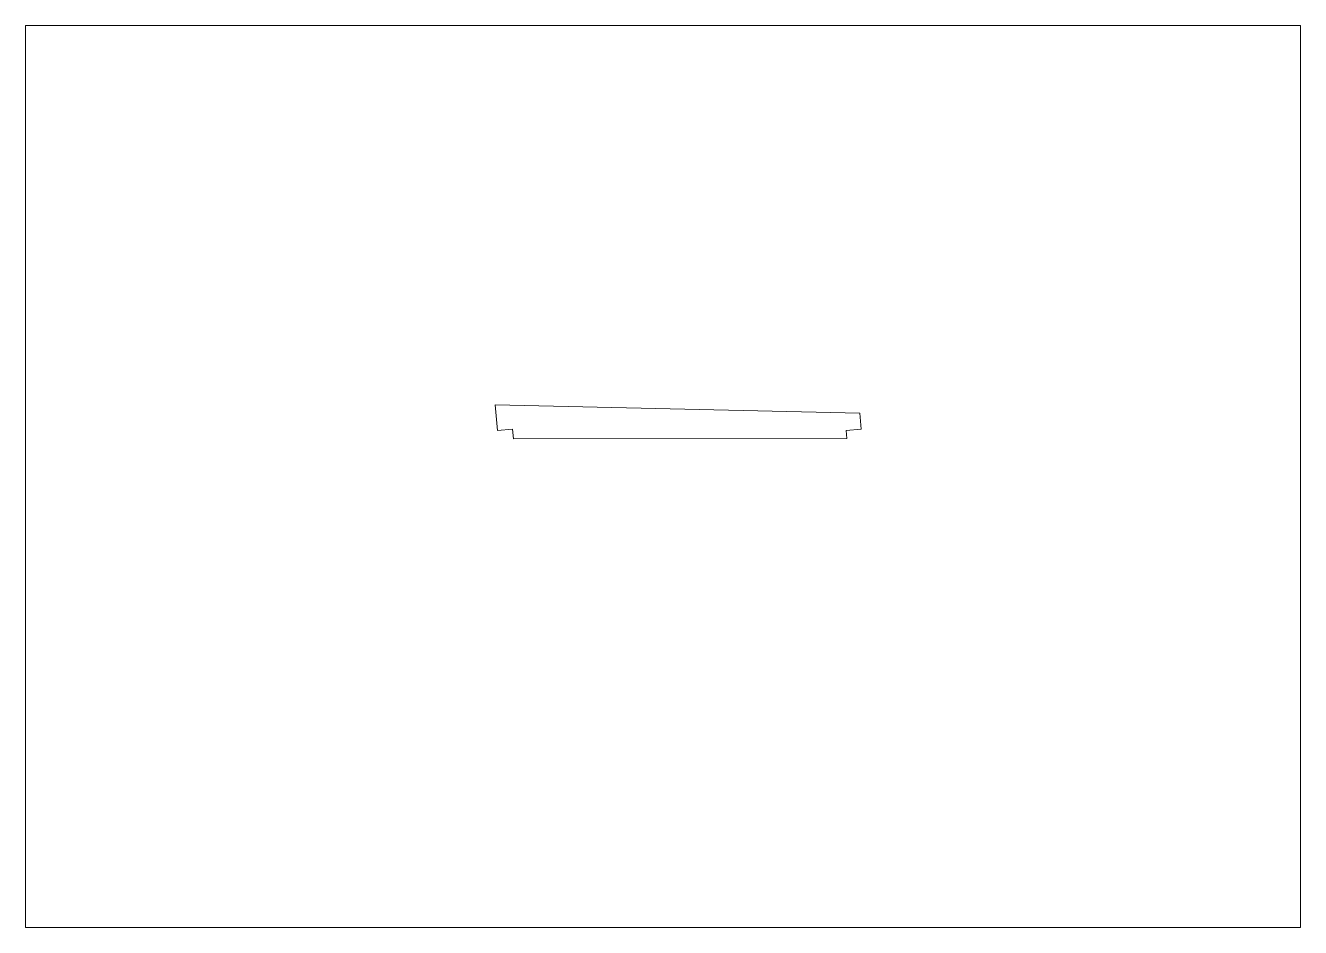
# Paper-space layout 'Sheet' of a CAD drawing. Header units: millimetres. Extents: x 0 to 420, y 0 to 297.
# The model-space entities are those that its viewports show. They can reach past a viewport. Long polylines and large blocks are cut down to what shows.
import ezdxf

# ---------------------------------------------------------------- set-up
doc = ezdxf.new("R2010")
doc.units = ezdxf.units.MM
doc.layers.add('Geometries', color=7, linetype='Continuous')

msp = doc.modelspace()

# ---------------------------------------------------------------- linework, layer by layer
at = {"layer": 'Geometries', "linetype": 'Continuous', "lineweight": 13}
for p, q in [((154.72, 172.13), (155.46, 163.63)), ((154.72, 172.13), (274.81, 169.4)), ((275.28, 164.08), (274.81, 169.4)), ((155.46, 163.63), (160.44, 164.07)), ((160.44, 164.07), (160.72, 160.87)), ((270.3, 163.64), (275.28, 164.08)), ((160.72, 160.87), (270.53, 161.02)), ((270.53, 161.02), (270.3, 163.64))]:
    msp.add_line(p, q, dxfattribs=at)

psp = doc.layouts.new('Sheet')

# ---------------------------------------------------------------- viewports
at = {"layer": '0'}
psp.add_viewport(center=(210, 148.5), size=(420, 297), view_center_point=(210, 148.5), view_height=297, dxfattribs=at)

doc.saveas('drawing.dxf')
